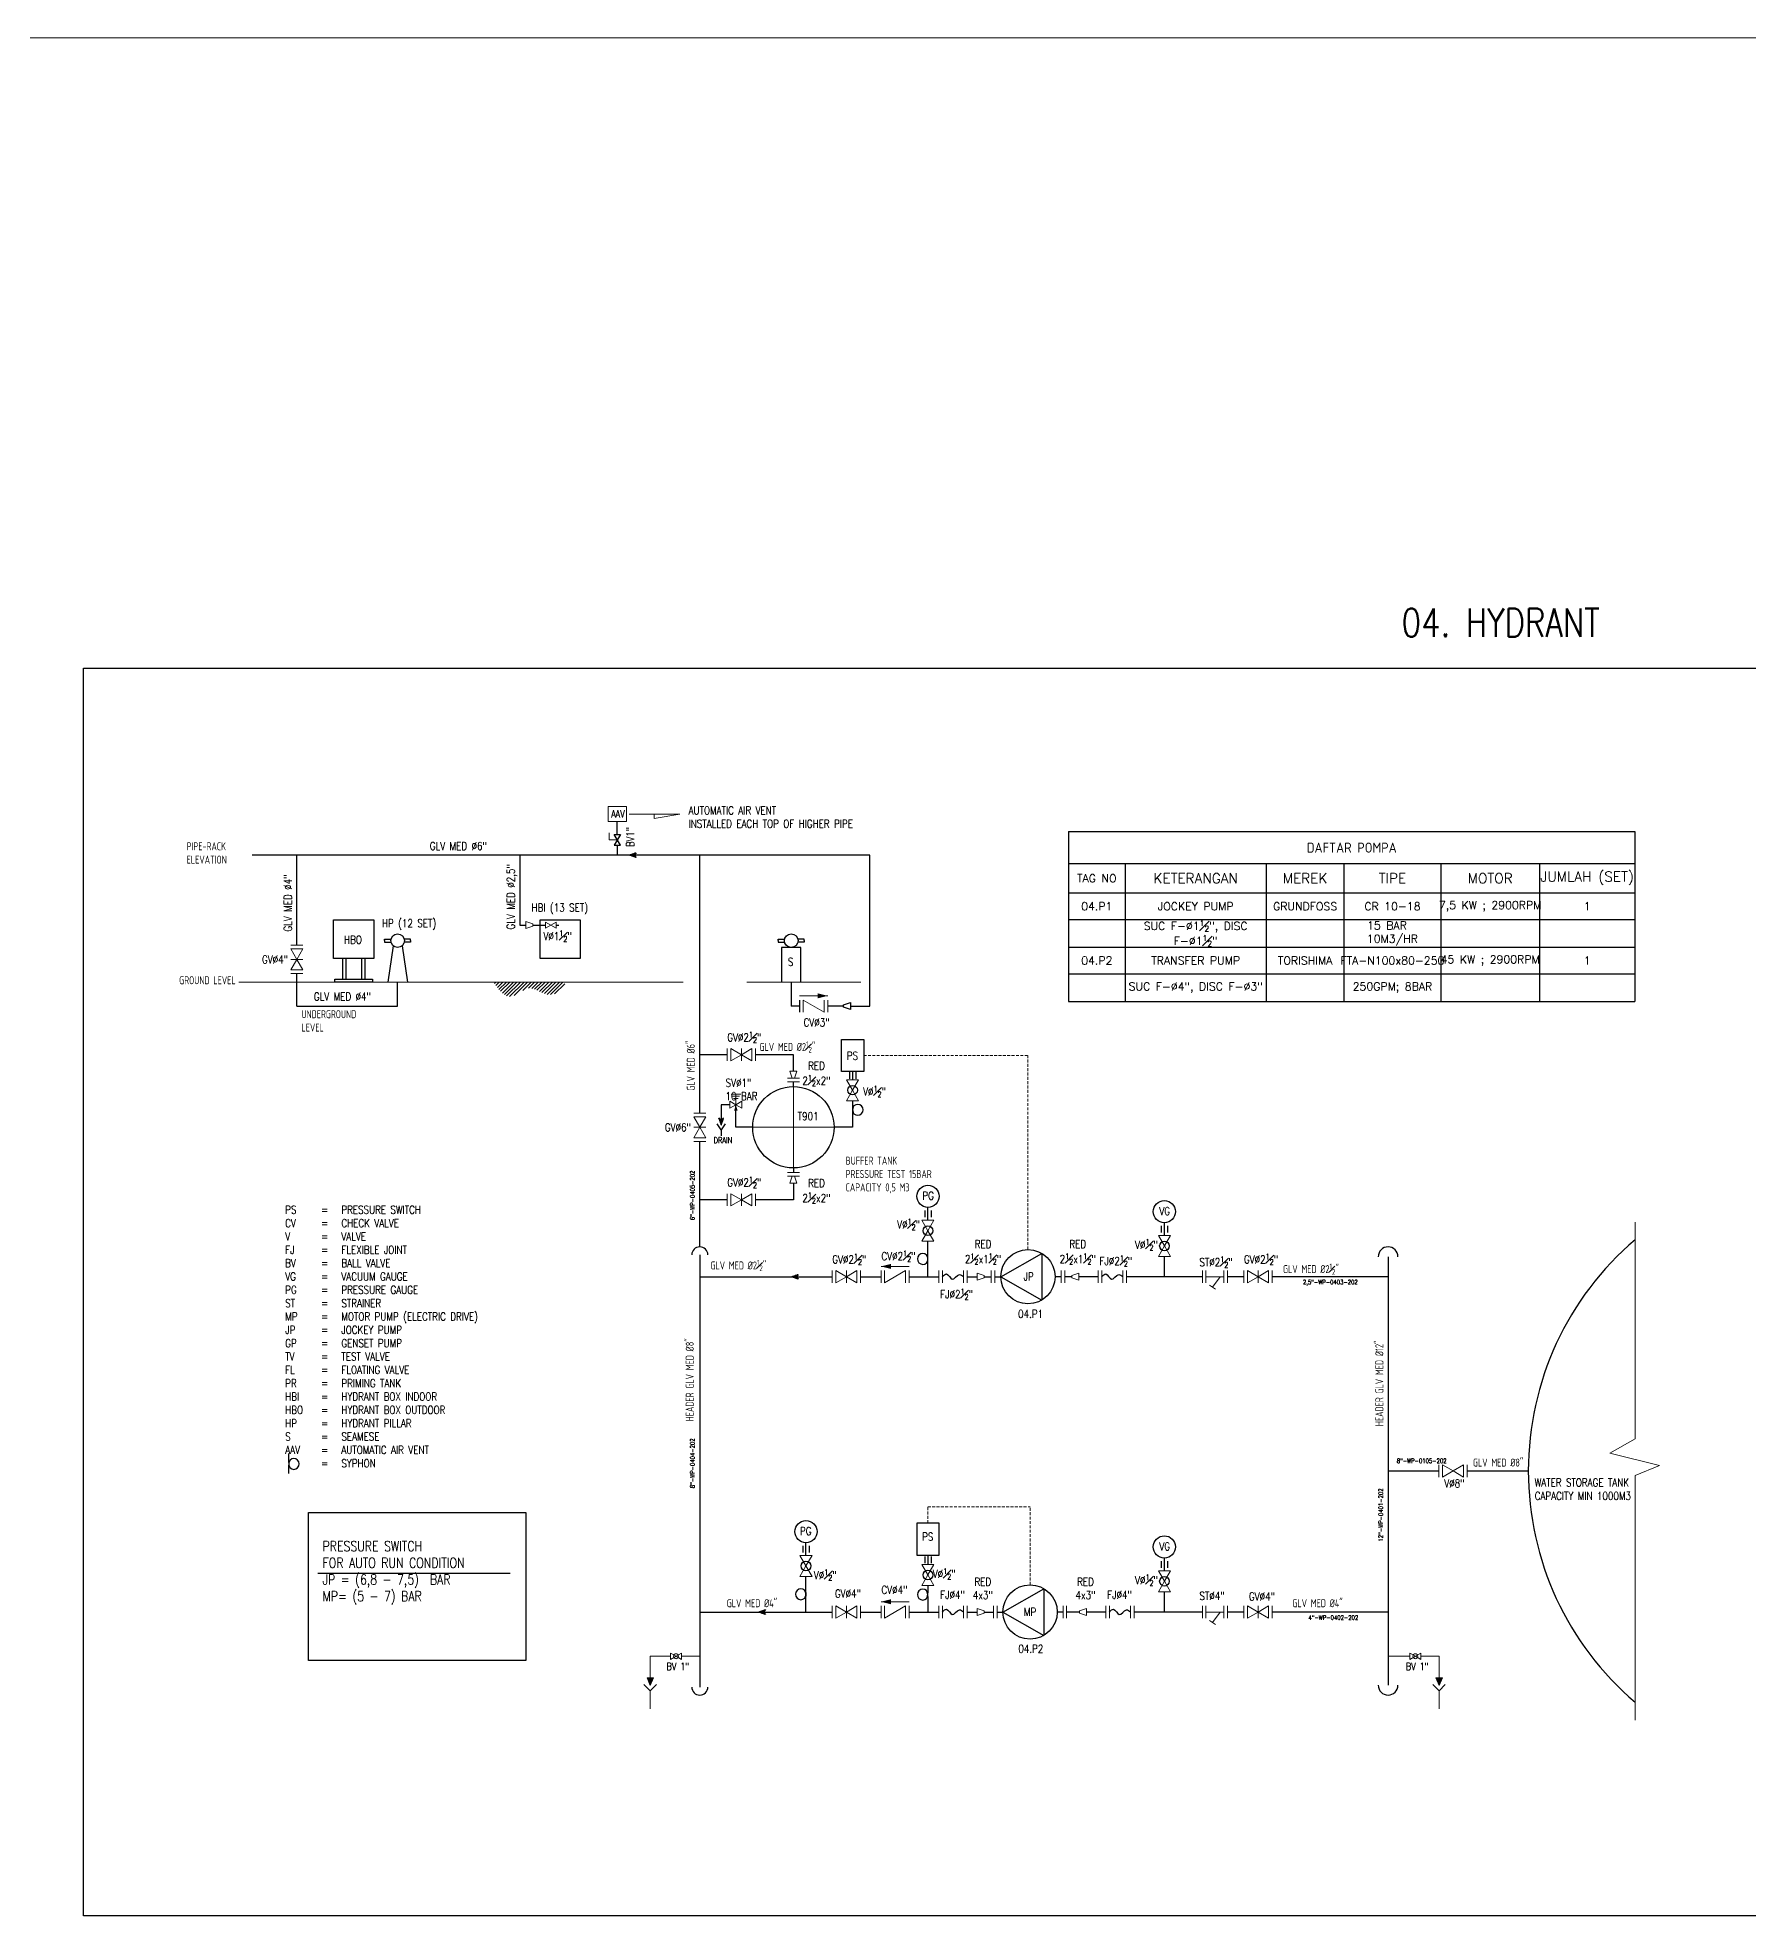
# Model space of a CAD drawing. Extents: x -29512 to 147477, y -5232 to 39709.
# Drawn here: x 139624.1 to 140066.3, y 10578.2 to 11065.4 of the extents above; entities that cross this region are included whole.
import ezdxf
from ezdxf.enums import TextEntityAlignment as Align

# ---------------------------------------------------------------- set-up
doc = ezdxf.new("R2010")
doc.units = 0
for name, pattern in [('CENTER', [2, 1.25, -0.25, 0.25, -0.25]), ('HIDDEN', [0.375, 0.25, -0.125]), ('PHANTOM', [2.5, 1.25, -0.25, 0.25, -0.25, 0.25, -0.25])]:
    doc.linetypes.add(name, pattern=pattern)
doc.layers.get('0').update_dxf_attribs({"linetype": 'CONTINUOUS'})
doc.layers.get('DEFPOINTS').update_dxf_attribs({"linetype": 'CONTINUOUS'})
for name, color, linetype, lineweight in [('DIMENSI', 20, 'CONTINUOUS', 9), ('FITTING', 7, 'CONTINUOUS', 13), ('SIGNAL', 4, 'HIDDEN', 13), ('TAG', 140, 'CONTINUOUS', 13)]:
    doc.layers.add(name, color=color, linetype=linetype, lineweight=lineweight)
for name, color, linetype in [('DIMENSION', 3, 'CONTINUOUS'), ('EQUIPMENT', 4, 'CONTINUOUS'), ('HATCH', 4, 'CONTINUOUS'), ('MESIN PRODUKSI', 6, 'CONTINUOUS'), ('PIPA', 6, 'CONTINUOUS'), ('S', 7, 'CONTINUOUS'), ('TEXT', 4, 'CONTINUOUS')]:
    doc.layers.add(name, color=color, linetype=linetype)
doc.styles.add('ISOCP', font='isocp.shx', dxfattribs={"width": 0.8, "height": 2})
doc.styles.add('ROMANS', font='romans')
doc.styles.add('Romans100', font='romans.shx', dxfattribs={"width": 0.8, "height": 200})
doc.styles.add('Romans75', font='romans.shx', dxfattribs={"width": 0.8, "height": 150})
doc.styles.add('S25', font='SIMPLEX', dxfattribs={"width": 0.8, "height": 0.25})

msp = doc.modelspace()

# ---------------------------------------------------------------- hatches: boundary and pattern name
h = msp.add_hatch()
h.set_pattern_fill('ANSI37', color=256, scale=0.413786, angle=270, style=0)
h.set_pattern_definition([(225, (140355.794124, 10972.07098), (-0.0365738488, 0.0365738488), []), (135, (140355.794124, 10972.07098), (0.0365738488, 0.0365738488), [])])
h.paths.add_polyline_path([(139777.0572, 10854.1176), (139778.7583, 10854.7246), (139778.2671, 10854.1176)])
h.paths.add_polyline_path([(139777.0572, 10854.1176), (139778.2671, 10854.1176), (139778.7583, 10853.5106)])
h = msp.add_hatch()
h.set_pattern_fill('ANSI37', color=256, scale=0.413786, angle=180, style=0)
h.set_pattern_definition([(225, (139918.747937, 11363.0931), (0.0365738488, -0.0365738488), []), (315, (139918.747937, 11363.0931), (0.0365738488, 0.0365738488), [])])
h.paths.add_polyline_path([(139800.7945, 10784.3562), (139801.4015, 10786.0573), (139800.7945, 10785.5661)])
h.paths.add_polyline_path([(139800.7945, 10784.3562), (139800.7945, 10785.5661), (139800.1875, 10786.0573)])
h = msp.add_hatch()
h.set_pattern_fill('ANSI37', color=256, scale=0.413786, angle=270, style=0)
h.set_pattern_definition([(225, (140397.725117, 10863.059224), (-0.0365738488, 0.0365738488), []), (135, (140397.725117, 10863.059224), (0.0365738488, 0.0365738488), [])])
h.paths.add_polyline_path([(139818.9882, 10745.1058), (139820.6893, 10745.7128), (139820.1981, 10745.1058)])
h.paths.add_polyline_path([(139818.9882, 10745.1058), (139820.1981, 10745.1058), (139820.6893, 10744.4988)])
h = msp.add_hatch()
h.set_pattern_fill('ANSI37', color=256, scale=0.413786, angle=270, style=0)
h.set_pattern_definition([(225, (140389.21654, 10776.37677), (-0.0365738488, 0.0365738488), []), (135, (140389.21654, 10776.37677), (0.0365738488, 0.0365738488), [])])
h.paths.add_polyline_path([(139810.4796, 10658.4234), (139812.1807, 10659.0304), (139811.6895, 10658.4234)])
h.paths.add_polyline_path([(139810.4796, 10658.4234), (139811.6895, 10658.4234), (139812.1807, 10657.8164)])
h = msp.add_hatch(color=30)
h.paths.add_polyline_path([(139782.4287, 10639.3968), (139783.2664, 10641.3776), (139782.4287, 10641.3776)])
h.paths.add_polyline_path([(139782.4287, 10641.3776), (139781.591, 10641.3776), (139782.4287, 10639.3968)])
h = msp.add_hatch(color=30)
h.paths.add_polyline_path([(139986.3769, 10639.3968), (139987.2146, 10641.3776), (139986.3769, 10641.3776)])
h.paths.add_polyline_path([(139986.3769, 10641.3776), (139985.5393, 10641.3776), (139986.3769, 10639.3968)])
at = {"layer": 'HATCH'}
h = msp.add_hatch(dxfattribs=at)
h.set_pattern_fill('ANSI31', color=256, scale=5.172323, style=0)
h.set_pattern_definition([(45, (137785.7551, 10432.65235), (-0.4571731, 0.4571731), [])])
edge = h.paths.add_edge_path()
edge.add_spline(control_points=[(139741.8544, 10821.2782), (139743.2954, 10819.2976), (139745.9493, 10815.6501), (139751.2304, 10821.519), (139755.8075, 10816.4783), (139760.4035, 10819.4027), (139760.3401, 10821.129), (139760.3346, 10821.2782)], knot_values=[0, 0, 0, 0, 5.89254044, 10.85234147, 16.76507563, 21.46788104, 21.91249808, 21.91249808, 21.91249808, 21.91249808], degree=3, periodic=0)
edge.add_line((139760.3346, 10821.2782), (139741.8544, 10821.2782))

# ---------------------------------------------------------------- linework, layer by layer
at = {"color": 7, "lineweight": 20}
for p in [(139771.8396, 10859.8756), (139771.8396, 10859.3617), (139773.9094, 10858.0308)]:
    msp.add_line(p, (139771.8396, 10858.0308), dxfattribs=at)
at = {"color": 0, "lineweight": -2}
for p, q in [((139890.5723, 10860.1659), (139890.5723, 10851.8902)), ((139890.5723, 10860.1659), (139905.1833, 10860.1659)), ((139905.1833, 10860.1659), (139941.6969, 10860.1659)), ((139941.6969, 10860.1659), (139961.7706, 10860.1659)), ((139961.7706, 10860.1659), (139986.841, 10860.1659)), ((139986.841, 10860.1659), (140012.3119, 10860.1659)), ((140012.3119, 10860.1659), (140036.9983, 10860.1659)), ((140036.9983, 10860.1659), (140036.9983, 10851.8902)), ((139890.5723, 10851.8902), (139890.5723, 10844.3041)), ((139890.5723, 10851.8902), (139905.1833, 10851.8902)), ((139905.1833, 10851.8902), (139905.1833, 10844.3041)), ((139905.1833, 10851.8902), (139941.6969, 10851.8902)), ((139941.6969, 10851.8902), (139941.6969, 10844.3041)), ((139941.6969, 10851.8902), (139961.7706, 10851.8902)), ((139961.7706, 10851.8902), (139961.7706, 10844.3041)), ((139961.7706, 10851.8902), (139986.841, 10851.8902)), ((139986.841, 10851.8902), (139986.841, 10844.3041)), ((139986.841, 10851.8902), (140012.3119, 10851.8902)), ((140012.3119, 10851.8902), (140012.3119, 10844.3041)), ((140012.3119, 10851.8902), (140036.9983, 10851.8902)), ((140036.9983, 10851.8902), (140036.9983, 10844.3041)), ((139890.5723, 10844.3041), (139890.5723, 10837.4077)), ((139890.5723, 10844.3041), (139905.1833, 10844.3041)), ((139905.1833, 10844.3041), (139905.1833, 10837.4077)), ((139905.1833, 10844.3041), (139941.6969, 10844.3041)), ((139941.6969, 10844.3041), (139941.6969, 10837.4077)), ((139941.6969, 10844.3041), (139961.7706, 10844.3041)), ((139961.7706, 10844.3041), (139961.7706, 10837.4077)), ((139961.7706, 10844.3041), (139986.841, 10844.3041)), ((139986.841, 10844.3041), (139986.841, 10837.4077)), ((139986.841, 10844.3041), (140012.3119, 10844.3041)), ((140012.3119, 10844.3041), (140012.3119, 10837.4077)), ((140012.3119, 10844.3041), (140036.9983, 10844.3041)), ((140036.9983, 10844.3041), (140036.9983, 10837.4077)), ((139890.5723, 10837.4077), (139890.5723, 10830.2799)), ((139890.5723, 10837.4077), (139905.1833, 10837.4077)), ((139905.1833, 10837.4077), (139905.1833, 10830.2799)), ((139905.1833, 10837.4077), (139941.6969, 10837.4077)), ((139941.6969, 10837.4077), (139941.6969, 10830.2799)), ((139941.6969, 10837.4077), (139961.7706, 10837.4077)), ((139961.7706, 10837.4077), (139961.7706, 10830.2799)), ((139961.7706, 10837.4077), (139986.841, 10837.4077)), ((139986.841, 10837.4077), (139986.841, 10830.2799)), ((139986.841, 10837.4077), (140012.3119, 10837.4077)), ((140012.3119, 10837.4077), (140012.3119, 10830.2799)), ((140012.3119, 10837.4077), (140036.9983, 10837.4077)), ((140036.9983, 10837.4077), (140036.9983, 10830.2799)), ((139890.5723, 10830.2799), (139890.5723, 10823.3835)), ((139890.5723, 10830.2799), (139905.1833, 10830.2799)), ((139905.1833, 10830.2799), (139905.1833, 10823.3835)), ((139905.1833, 10830.2799), (139941.6969, 10830.2799)), ((139941.6969, 10830.2799), (139941.6969, 10823.3835)), ((139941.6969, 10830.2799), (139961.7706, 10830.2799)), ((139961.7706, 10830.2799), (139961.7706, 10823.3835)), ((139961.7706, 10830.2799), (139986.841, 10830.2799)), ((139986.841, 10830.2799), (139986.841, 10823.3835)), ((139986.841, 10830.2799), (140012.3119, 10830.2799)), ((140012.3119, 10830.2799), (140012.3119, 10823.3835)), ((140012.3119, 10830.2799), (140036.9983, 10830.2799)), ((140036.9983, 10830.2799), (140036.9983, 10823.3835)), ((139890.5723, 10823.3835), (139890.5723, 10816.2558)), ((139890.5723, 10823.3835), (139905.1833, 10823.3835)), ((139905.1833, 10823.3835), (139905.1833, 10816.2558)), ((139905.1833, 10823.3835), (139941.6969, 10823.3835)), ((139941.6969, 10823.3835), (139941.6969, 10816.2558)), ((139941.6969, 10823.3835), (139961.7706, 10823.3835)), ((139961.7706, 10823.3835), (139961.7706, 10816.2558)), ((139961.7706, 10823.3835), (139986.841, 10823.3835)), ((139986.841, 10823.3835), (139986.841, 10816.2558)), ((139986.841, 10823.3835), (140012.3119, 10823.3835)), ((140012.3119, 10823.3835), (140012.3119, 10816.2558)), ((140012.3119, 10823.3835), (140036.9983, 10823.3835)), ((140036.9983, 10823.3835), (140036.9983, 10816.2558)), ((139890.5723, 10816.2558), (139905.1833, 10816.2558)), ((139905.1833, 10816.2558), (139941.6969, 10816.2558)), ((139941.6969, 10816.2558), (139961.7706, 10816.2558)), ((139961.7706, 10816.2558), (139986.841, 10816.2558)), ((139986.841, 10816.2558), (140012.3119, 10816.2558)), ((140012.3119, 10816.2558), (140036.9983, 10816.2558))]:
    msp.add_line(p, q, dxfattribs=at)
for p, q in [((139774.6963, 10859.4077), (139773.1226, 10856.6539)), ((139774.6963, 10856.6539), (139773.1226, 10859.4077)), ((139773.1226, 10859.4077), (139774.6963, 10859.4077)), ((139773.1226, 10856.6539), (139774.6963, 10856.6539)), ((139802.9821, 10789.5548), (139800.7945, 10789.5548)), ((139800.7945, 10789.5548), (139800.7945, 10785.5661))]:
    msp.add_line(p, q)
at = {"color": 7, "ltscale": 300}
for p, q in [((139833.9388, 10797.9472), (139833.9388, 10796.2473)), ((139835.5425, 10797.9472), (139835.5425, 10796.2473)), ((139853.4131, 10762.1986), (139853.4131, 10760.4987)), ((139855.0169, 10762.1986), (139855.0169, 10760.4987)), ((139914.5558, 10758.2475), (139914.5558, 10756.5477)), ((139916.1595, 10758.2475), (139916.1595, 10756.5477)), ((139821.8867, 10675.5161), (139821.8867, 10673.8162)), ((139823.4904, 10675.5161), (139823.4904, 10673.8162)), ((139853.4131, 10672.7509), (139853.4131, 10671.051)), ((139855.0169, 10672.7509), (139855.0169, 10671.051)), ((139914.5558, 10671.5651), (139914.5558, 10669.8652)), ((139916.1595, 10671.5651), (139916.1595, 10669.8652))]:
    msp.add_line(p, q, dxfattribs=at)
at = {"color": 30, "lineweight": 20}
for p, q in [((139782.4287, 10647.0012), (139787.6623, 10647.0012)), ((139782.4287, 10647.0012), (139782.4287, 10641.3776)), ((139790.5177, 10647.0012), (139795.2351, 10647.0012)), ((139973.1934, 10647.0012), (139978.8041, 10647.0012)), ((139981.6595, 10647.0012), (139986.3769, 10647.0012)), ((139986.3769, 10647.0012), (139986.3769, 10641.3776)), ((139782.405, 10638.0656), (139782.405, 10633.4225)), ((139986.3532, 10638.0656), (139986.3532, 10633.4225))]:
    msp.add_line(p, q, dxfattribs=at)
for points in [[(139778.7583, 10853.5106), (139777.0572, 10854.1176), (139778.7583, 10854.7246), (139778.2671, 10854.1176), (139778.7583, 10853.5106)], [(139800.1875, 10786.0573), (139800.7945, 10784.3562), (139801.4015, 10786.0573), (139800.7945, 10785.5661), (139800.1875, 10786.0573)], [(139820.6893, 10744.4988), (139818.9882, 10745.1058), (139820.6893, 10745.7128), (139820.1981, 10745.1058), (139820.6893, 10744.4988)], [(139812.1807, 10657.8164), (139810.4796, 10658.4234), (139812.1807, 10659.0304), (139811.6895, 10658.4234), (139812.1807, 10657.8164)]]:
    msp.add_lwpolyline(points)
for points in [[(139781.591, 10641.3776), (139782.4287, 10639.3968), (139783.2664, 10641.3776), (139782.4287, 10641.3776)], [(139985.5393, 10641.3776), (139986.3769, 10639.3968), (139987.2146, 10641.3776), (139986.3769, 10641.3776)]]:
    msp.add_lwpolyline(points, close=True, dxfattribs=at)
for points in [[(139780.7965, 10639.6741), (139782.405, 10638.0656), (139784.0135, 10639.6741)], [(139984.7447, 10639.6741), (139986.3532, 10638.0656), (139987.9617, 10639.6741)]]:
    msp.add_lwpolyline(points, dxfattribs=at)
for centre in [(139834.7407, 10793.324), (139854.215, 10757.0013), (139915.3576, 10753.0503), (139822.6885, 10670.3189), (139854.215, 10668.0003), (139915.3576, 10666.3679)]:
    msp.add_circle(centre, 1.2388)
for points in [[(139858.0118, 10745.1058), (139859.0187, 10745.8268), (139860.4914, 10744.4359), (139862.3529, 10745.6532), (139863.4361, 10745.1058)], [(139899.1883, 10745.1058), (139900.1952, 10745.8268), (139901.6679, 10744.4359), (139903.5294, 10745.6532), (139904.6126, 10745.1058)], [(139858.0118, 10658.4234), (139859.0187, 10659.1444), (139860.4914, 10657.7534), (139862.3529, 10658.9708), (139863.4361, 10658.4234)], [(139901.1881, 10658.4234), (139902.195, 10659.1444), (139903.6677, 10657.7534), (139905.5293, 10658.9708), (139906.6125, 10658.4234)]]:
    msp.add_spline(points, degree=3)
msp.add_solid([(139804.0936, 10788.0031), (139804.5591, 10789.5548), (139805.0247, 10788.0031)])
at = {"layer": 'DEFPOINTS'}
msp.add_lwpolyline([(139694.0989, 10684.1641), (139750.3022, 10684.1641), (139750.3022, 10645.8732), (139694.0989, 10645.8732)], close=True, dxfattribs=at)
at = {"layer": 'DIMENSION', "color": 3, "linetype": 'Continuous', "ltscale": 0.5}
for p, q in [((139773.9094, 10859.4077), (139773.9094, 10862.7634)), ((139773.9094, 10856.6539), (139773.9094, 10854.1176))]:
    msp.add_line(p, q, dxfattribs=at)
at = {"layer": 'DIMENSION', "color": 1}
for p, q in [((139839.1641, 10854.1176), (139679.5454, 10854.1176)), ((139691.0767, 10830.7939), (139691.0767, 10854.1176)), ((139748.6983, 10854.1176), (139748.6983, 10836.0093)), ((139795.2351, 10787.3988), (139795.2351, 10854.1176)), ((139839.1641, 10815.0539), (139839.1641, 10854.1176)), ((139748.6983, 10836.0093), (139750.2501, 10836.0093)), ((139752.0711, 10836.0093), (139755.3694, 10836.0093)), ((139758.0816, 10836.0093), (139758.7605, 10836.0093)), ((139713.7646, 10831.9794), (139713.7646, 10832.3699)), ((139713.7646, 10832.3699), (139715.3967, 10832.3699)), ((139713.7646, 10831.9794), (139713.7646, 10831.5888)), ((139713.7646, 10831.5888), (139715.3967, 10831.5888)), ((139715.9284, 10830.6776), (139714.5986, 10821.2782)), ((139718.297, 10830.6776), (139719.6268, 10821.2782)), ((139720.4608, 10832.3699), (139718.8287, 10832.3699)), ((139720.4608, 10831.5888), (139718.8287, 10831.5888)), ((139720.4608, 10831.9794), (139720.4608, 10832.3699)), ((139720.4608, 10831.9794), (139720.4608, 10831.5888)), ((139815.5312, 10831.9794), (139815.5312, 10832.3699)), ((139815.5312, 10832.3699), (139817.1632, 10832.3699)), ((139815.5312, 10831.9794), (139815.5312, 10831.5888)), ((139815.5312, 10831.5888), (139817.1632, 10831.5888)), ((139822.2273, 10832.3699), (139820.5953, 10832.3699)), ((139822.2273, 10831.5888), (139820.5953, 10831.5888)), ((139822.2273, 10831.9794), (139822.2273, 10832.3699)), ((139822.2273, 10831.9794), (139822.2273, 10831.5888)), ((139702.8467, 10827.3554), (139702.8467, 10822.0037)), ((139703.7162, 10827.3554), (139703.7162, 10822.0037)), ((139707.777, 10827.3554), (139707.777, 10822.0037)), ((139708.6464, 10827.3554), (139708.6464, 10822.0037)), ((139691.0767, 10815.0539), (139691.0767, 10823.4902)), ((139717.1127, 10815.0539), (139717.1127, 10821.2782)), ((139818.8792, 10821.2782), (139818.8792, 10815.0539)), ((139820.9999, 10816.6198), (139820.9999, 10813.488)), ((139691.0767, 10815.0539), (139717.1127, 10815.0539)), ((139820.9999, 10815.0539), (139818.8792, 10815.0539)), ((139832.4136, 10815.0539), (139828.3035, 10815.0539)), ((139834.2346, 10815.0539), (139839.1641, 10815.0539)), ((139802.3363, 10802.5004), (139795.2351, 10802.5004)), ((139819.4419, 10802.5004), (139809.64, 10802.5004)), ((139819.4419, 10798.2459), (139819.4419, 10802.5004)), ((139834.7407, 10798.1873), (139834.7407, 10796.0362)), ((139819.4419, 10794.274), (139819.4419, 10795.4852)), ((139804.5591, 10783.747), (139804.5591, 10789.5548)), ((139834.7407, 10790.6118), (139834.7407, 10788.7149)), ((139834.7407, 10787.795), (139834.7407, 10783.747)), ((139808.9149, 10783.747), (139804.5591, 10783.747)), ((139834.7407, 10783.747), (139829.9688, 10783.747)), ((139795.2351, 10752.8187), (139795.2351, 10780.0952)), ((139819.4419, 10773.2201), (139819.4419, 10772.0088)), ((139819.4419, 10769.2482), (139819.4419, 10764.9937)), ((139802.3363, 10764.9937), (139795.2351, 10764.9937)), ((139819.4419, 10764.9937), (139809.64, 10764.9937)), ((139854.215, 10759.7135), (139854.215, 10763.0127)), ((139915.3576, 10755.7625), (139915.3576, 10759.0617)), ((139854.215, 10745.1058), (139854.215, 10754.2891)), ((139795.2351, 10750.7335), (139795.2351, 10639.034)), ((139873.0549, 10745.1058), (139883.6617, 10751.1367)), ((139883.6617, 10751.1367), (139883.6617, 10739.0749)), ((139915.3576, 10745.1058), (139915.3576, 10750.3381)), ((139973.1934, 10750.2781), (139973.1934, 10639.4893)), ((139795.2351, 10745.1058), (139829.4834, 10745.1058)), ((139836.787, 10745.1058), (139842.0916, 10745.1058)), ((139849.3952, 10745.1058), (139857.0721, 10745.1058)), ((139864.3758, 10745.1058), (139866.9132, 10745.1058)), ((139868.7342, 10745.1058), (139870.5502, 10745.1058)), ((139871.4898, 10745.1058), (139873.0549, 10745.1058)), ((139873.0549, 10745.1058), (139883.6617, 10739.0749)), ((139888.6559, 10745.1058), (139887.0908, 10745.1058)), ((139891.3959, 10745.1058), (139889.5955, 10745.1058)), ((139898.2486, 10745.1058), (139893.2169, 10745.1058)), ((139925.163, 10745.1058), (139905.5523, 10745.1058)), ((139935.9156, 10745.1058), (139931.6452, 10745.1058)), ((139973.1934, 10745.1058), (139943.2192, 10745.1058)), ((139973.1934, 10694.8837), (139986.3135, 10694.8837)), ((139993.6171, 10694.8837), (140009.438, 10694.8837)), ((139822.6885, 10673.0311), (139822.6885, 10676.3302)), ((139854.215, 10673.1183), (139854.215, 10670.7125)), ((139915.3576, 10669.0801), (139915.3576, 10672.3792)), ((139822.6885, 10658.4234), (139822.6885, 10667.6067)), ((139854.215, 10665.2881), (139854.215, 10663.3913)), ((139854.215, 10662.4714), (139854.215, 10658.4234)), ((139873.609, 10658.4234), (139884.2159, 10664.4543)), ((139884.2159, 10664.4543), (139884.2159, 10652.3924)), ((139915.3576, 10658.4234), (139915.3576, 10663.6557)), ((139795.2351, 10658.4234), (139829.4834, 10658.4234)), ((139836.787, 10658.4234), (139842.0916, 10658.4234)), ((139849.3952, 10658.4234), (139857.0721, 10658.4234)), ((139864.3758, 10658.4234), (139866.9338, 10658.4234)), ((139868.7548, 10658.4234), (139871.1776, 10658.4234)), ((139872.1172, 10658.4234), (139873.609, 10658.4234)), ((139873.609, 10658.4234), (139884.2159, 10652.3924)), ((139889.1368, 10658.4234), (139887.645, 10658.4234)), ((139893.3956, 10658.4234), (139890.0764, 10658.4234)), ((139900.2485, 10658.4234), (139895.2166, 10658.4234)), ((139925.163, 10658.4234), (139907.5521, 10658.4234)), ((139935.9156, 10658.4234), (139931.6452, 10658.4234)), ((139973.1934, 10658.4234), (139943.2192, 10658.4234))]:
    msp.add_line(p, q, dxfattribs=at)
at = {"layer": 'DIMENSION', "color": 8, "lineweight": 13}
for p, q in [((139790.9447, 10821.2782), (139676.0362, 10821.2782)), ((139807.4319, 10821.2782), (139836.8942, 10821.2782))]:
    msp.add_line(p, q, dxfattribs=at)
at = {"layer": 'DIMENSION', "color": 6, "linetype": 'ByBlock', "ltscale": 0.5}
msp.add_lwpolyline([(140077.6337, 10579.8788), (139635.9452, 10579.8788), (139635.9452, 10902.4098), (140077.6337, 10902.4098)], close=True, dxfattribs=at)
at = {"layer": 'DIMENSION', "color": 1}
for points in [[(139700.542, 10837.3813), (139710.9512, 10837.3813), (139710.9512, 10827.3554), (139700.542, 10827.3554)], [(139753.9422, 10837.3813), (139764.3514, 10837.3813), (139764.3514, 10827.3554), (139753.9422, 10827.3554)], [(139700.8849, 10822.0037), (139710.6083, 10822.0037), (139710.6083, 10821.2782), (139700.8849, 10821.2782)], [(139834.2346, 10814.1434), (139832.4136, 10814.7504), (139832.4136, 10815.3574), (139834.2346, 10815.9644)], [(139831.8709, 10806.4668), (139837.6105, 10806.4668), (139837.6105, 10798.1873), (139831.8709, 10798.1873)], [(139857.0848, 10681.3978), (139851.3452, 10681.3978), (139851.3452, 10673.1183), (139857.0848, 10673.1183)]]:
    msp.add_lwpolyline(points, close=True, dxfattribs=at)
msp.add_lwpolyline([(139821.3934, 10821.2782), (139821.3934, 10830.2195), (139816.3651, 10830.2195), (139816.3651, 10821.2782)], dxfattribs=at)
at = {"layer": 'DIMENSION', "color": 5, "linetype": 'PHANTOM', "lineweight": 13, "ltscale": 500}
msp.add_lwpolyline([(140037.0473, 10759.2299), (140037.0473, 10703.2009), (140030.5121, 10699.4712), (140043.3204, 10696.328), (140037.0473, 10693.6794), (140037.0473, 10630.4784)], dxfattribs=at)
at = {"layer": 'DIMENSION', "color": 1}
for centre, radius in [((139717.1127, 10831.9794), 1.7599), ((139818.8792, 10831.9794), 1.7599), ((139854.215, 10765.8866), 2.8739), ((139915.3576, 10761.9356), 2.8739), ((139880.0728, 10745.1058), 7.018), ((139822.6885, 10679.2042), 2.8739), ((139915.3576, 10675.2532), 2.8739), ((139880.627, 10658.4234), 7.018)]:
    msp.add_circle(centre, radius, dxfattribs=at)
at = {"layer": 'DIMENSION', "color": 6}
msp.add_circle((139819.4419, 10783.747), 10.527, dxfattribs=at)
at = {"layer": 'DIMENSION', "color": 1}
for centre, radius, start, end in [((139837.4629, 10787.9222), 2.7252, 150.49741, 182.673401), ((139837.4629, 10788.5878), 2.7252, 177.326599, 209.50259), ((139836.0674, 10788.255), 1.4042, 225.949534, 134.050466), ((139795.2351, 10750.7335), 2.0852, 0, 180), ((139973.1934, 10750.2781), 2.5405, 0, 180), ((139852.9057, 10749.6975), 1.4042, 45.949534, 314.050466), ((139851.5102, 10749.3646), 2.7252, 357.326599, 29.50259), ((139851.5102, 10750.0303), 2.7252, 330.49741, 2.673401), ((139821.3793, 10663.015), 1.4042, 45.949534, 314.050466), ((139819.9838, 10662.6822), 2.7252, 357.326599, 29.50259), ((139819.9838, 10663.3479), 2.7252, 330.49741, 2.673401), ((139852.8883, 10662.9313), 1.4042, 45.949534, 314.050466), ((139851.4928, 10662.5985), 2.7252, 357.326599, 29.50259), ((139851.4928, 10663.2641), 2.7252, 330.49741, 2.673401), ((139795.2351, 10639.034), 2.0852, 180, 0), ((139973.1934, 10639.4893), 2.5405, 180, 0)]:
    msp.add_arc(centre, radius, start, end, dxfattribs=at)
at = {"layer": 'EQUIPMENT'}
msp.add_arc((140087.9675, 10694.8837), 78.5295, 130.422675, 229.577325, dxfattribs=at)
at = {"layer": 'FITTING', "linetype": 'ByBlock', "ltscale": 0.5}
for p, q in [((139776.9985, 10864.7178), (139790.0603, 10864.7178)), ((139790.0603, 10864.7178), (139783.4789, 10863.5639)), ((139783.4789, 10863.5639), (139783.4789, 10864.7178))]:
    msp.add_line(p, q, dxfattribs=at)
at = {"layer": 'FITTING'}
for p, q in [((139689.5108, 10830.7939), (139692.6426, 10830.7939)), ((139689.5108, 10827.1421), (139692.6426, 10827.1421)), ((139689.5108, 10823.4902), (139692.6426, 10823.4902)), ((139828.3028, 10817.7125), (139820.9999, 10817.7125)), ((139820.9999, 10816.6198), (139820.9999, 10813.488)), ((139828.3035, 10816.6198), (139828.3035, 10813.488)), ((139802.3363, 10804.0662), (139802.3363, 10800.9345)), ((139805.9882, 10804.0662), (139805.9882, 10800.9345)), ((139809.64, 10804.0662), (139809.64, 10800.9345)), ((139803.3047, 10792.2861), (139805.8136, 10792.2861)), ((139803.6183, 10791.7779), (139805.5, 10791.7779)), ((139804.5591, 10789.5548), (139804.5591, 10792.2861)), ((139817.876, 10796.4249), (139821.0077, 10796.4249)), ((139817.876, 10795.4852), (139821.0077, 10795.4852)), ((139793.6692, 10787.3988), (139796.801, 10787.3988)), ((139803.9319, 10791.18), (139805.1864, 10791.18)), ((139793.6692, 10783.747), (139796.801, 10783.747)), ((139793.6692, 10780.0952), (139796.801, 10780.0952)), ((139817.876, 10772.0088), (139821.0077, 10772.0088)), ((139817.876, 10771.0692), (139821.0077, 10771.0692)), ((139802.3363, 10766.5596), (139802.3363, 10763.4278)), ((139805.9882, 10766.5596), (139805.9882, 10763.4278)), ((139809.64, 10766.5596), (139809.64, 10763.4278)), ((139829.4834, 10746.6717), (139829.4834, 10743.5399)), ((139833.1352, 10746.6717), (139833.1352, 10743.5399)), ((139836.787, 10746.6717), (139836.787, 10743.5399)), ((139842.0916, 10746.6717), (139842.0916, 10743.5399)), ((139842.0922, 10747.7644), (139849.3952, 10747.7644)), ((139849.3952, 10746.6717), (139849.3952, 10743.5399)), ((139849.3952, 10746.6717), (139849.3952, 10743.5399)), ((139857.0721, 10746.6717), (139857.0721, 10743.5399)), ((139858.0118, 10746.6717), (139858.0118, 10743.5399)), ((139863.4361, 10746.6717), (139863.4361, 10743.5399)), ((139864.3758, 10746.6717), (139864.3758, 10743.5399)), ((139870.5502, 10746.6717), (139870.5502, 10743.5399)), ((139871.4898, 10746.6717), (139871.4898, 10743.5399)), ((139888.6559, 10746.6717), (139888.6559, 10743.5399)), ((139889.5955, 10746.6717), (139889.5955, 10743.5399)), ((139898.2486, 10746.6717), (139898.2486, 10743.5399)), ((139899.1883, 10746.6717), (139899.1883, 10743.5399)), ((139904.6126, 10746.6717), (139904.6126, 10743.5399)), ((139905.5523, 10746.6717), (139905.5523, 10743.5399)), ((139925.163, 10746.6717), (139925.163, 10743.5399)), ((139926.1026, 10746.6717), (139926.1026, 10743.5399)), ((139930.7056, 10745.1058), (139926.1026, 10745.1058)), ((139927.0488, 10742.9061), (139927.7849, 10742.376)), ((139929.7509, 10745.1058), (139927.7849, 10742.376)), ((139930.7056, 10745.1058), (139930.7056, 10746.6717)), ((139930.7056, 10745.1058), (139930.7056, 10743.5399)), ((139931.6452, 10746.6717), (139931.6452, 10743.5399)), ((139935.9156, 10746.6717), (139935.9156, 10743.5399)), ((139939.5674, 10746.6717), (139939.5674, 10743.5399)), ((139943.2192, 10746.6717), (139943.2192, 10743.5399)), ((139928.521, 10741.8459), (139927.7849, 10742.376)), ((139986.3135, 10696.4496), (139986.3135, 10693.3179)), ((139993.6171, 10696.4496), (139993.6171, 10693.3179)), ((139842.0922, 10661.082), (139849.3952, 10661.082)), ((139829.4834, 10659.9892), (139829.4834, 10656.8575)), ((139833.1352, 10659.9892), (139833.1352, 10656.8575)), ((139836.787, 10659.9892), (139836.787, 10656.8575)), ((139842.0916, 10659.9892), (139842.0916, 10656.8575)), ((139849.3952, 10659.9892), (139849.3952, 10656.8575)), ((139849.3952, 10659.9892), (139849.3952, 10656.8575)), ((139857.0721, 10659.9892), (139857.0721, 10656.8575)), ((139858.0118, 10659.9892), (139858.0118, 10656.8575)), ((139863.4361, 10659.9892), (139863.4361, 10656.8575)), ((139864.3758, 10659.9892), (139864.3758, 10656.8575)), ((139871.1776, 10659.9892), (139871.1776, 10656.8575)), ((139872.1172, 10659.9892), (139872.1172, 10656.8575)), ((139889.1368, 10659.9892), (139889.1368, 10656.8575)), ((139890.0764, 10659.9892), (139890.0764, 10656.8575)), ((139900.2485, 10659.9892), (139900.2485, 10656.8575)), ((139901.1881, 10659.9892), (139901.1881, 10656.8575)), ((139906.6125, 10659.9892), (139906.6125, 10656.8575)), ((139907.5521, 10659.9892), (139907.5521, 10656.8575)), ((139925.163, 10659.9892), (139925.163, 10656.8575)), ((139926.1026, 10659.9892), (139926.1026, 10656.8575)), ((139930.7056, 10658.4234), (139926.1026, 10658.4234)), ((139927.0488, 10656.2237), (139927.7849, 10655.6936)), ((139929.7509, 10658.4234), (139927.7849, 10655.6936)), ((139928.521, 10655.1634), (139927.7849, 10655.6936)), ((139930.7056, 10658.4234), (139930.7056, 10659.9892)), ((139930.7056, 10658.4234), (139930.7056, 10656.8575)), ((139931.6452, 10659.9892), (139931.6452, 10656.8575)), ((139935.9156, 10659.9892), (139935.9156, 10656.8575)), ((139939.5674, 10659.9892), (139939.5674, 10656.8575)), ((139943.2192, 10659.9892), (139943.2192, 10656.8575))]:
    msp.add_line(p, q, dxfattribs=at)
at = {"layer": 'FITTING', "linetype": 'ByBlock', "ltscale": 0.5}
for points in [[(138197.527, 11065.4116), (142765.3225, 11065.4116), (142765.3225, 9833.6398), (138197.527, 9833.6398)], [(139771.5566, 10866.6995), (139771.5566, 10862.7634), (139776.2623, 10862.7634), (139776.2623, 10866.6995)]]:
    msp.add_lwpolyline(points, close=True, dxfattribs=at)
at = {"layer": 'FITTING'}
for points in [[(139750.2501, 10835.0988), (139752.0711, 10835.7058), (139752.0711, 10836.3128), (139750.2501, 10836.9198)], [(139756.7255, 10836.0093), (139755.3694, 10836.7922), (139755.3694, 10835.2263)], [(139756.7255, 10836.0093), (139758.0816, 10836.7922), (139758.0816, 10835.2263)], [(139691.0767, 10827.1421), (139689.5108, 10829.8542), (139692.6426, 10829.8542)], [(139691.0767, 10827.1421), (139689.5108, 10824.4299), (139692.6426, 10824.4299)], [(139805.9882, 10802.5004), (139803.276, 10804.0662), (139803.276, 10800.9345)], [(139805.9882, 10802.5004), (139808.7003, 10804.0662), (139808.7003, 10800.9345)], [(139820.3524, 10798.2459), (139819.7454, 10796.4249), (139819.1384, 10796.4249), (139818.5314, 10798.2459)], [(139834.7407, 10793.324), (139836.3066, 10796.0362), (139833.1748, 10796.0362)], [(139834.7407, 10793.324), (139836.3066, 10790.6118), (139833.1748, 10790.6118)], [(139804.5591, 10789.5548), (139802.9821, 10788.6443), (139802.9821, 10790.4653)], [(139804.5591, 10789.5548), (139806.1362, 10788.6443), (139806.1362, 10790.4653)], [(139795.2351, 10783.747), (139793.6692, 10786.4592), (139796.801, 10786.4592)], [(139795.2351, 10783.747), (139793.6692, 10781.0348), (139796.801, 10781.0348)], [(139820.3524, 10769.2482), (139819.7454, 10771.0692), (139819.1384, 10771.0692), (139818.5314, 10769.2482)], [(139805.9882, 10764.9937), (139803.276, 10766.5596), (139803.276, 10763.4278)], [(139805.9882, 10764.9937), (139808.7003, 10766.5596), (139808.7003, 10763.4278)], [(139854.215, 10757.0013), (139855.7809, 10759.7135), (139852.6491, 10759.7135)], [(139854.215, 10757.0013), (139855.7809, 10754.2891), (139852.6491, 10754.2891)], [(139915.3576, 10753.0503), (139916.9235, 10755.7625), (139913.7918, 10755.7625)], [(139915.3576, 10753.0503), (139916.9235, 10750.3381), (139913.7918, 10750.3381)], [(139833.1352, 10745.1058), (139830.4231, 10746.6717), (139830.4231, 10743.5399)], [(139833.1352, 10745.1058), (139835.8474, 10746.6717), (139835.8474, 10743.5399)], [(139866.9132, 10744.1953), (139868.7342, 10744.8023), (139868.7342, 10745.4093), (139866.9132, 10746.0163)], [(139893.2169, 10744.1953), (139891.3959, 10744.8023), (139891.3959, 10745.4093), (139893.2169, 10746.0163)], [(139939.5674, 10745.1058), (139936.8552, 10746.6717), (139936.8552, 10743.5399)], [(139939.5674, 10745.1058), (139942.2796, 10746.6717), (139942.2796, 10743.5399)], [(139989.9653, 10694.8837), (139987.2532, 10696.4496), (139987.2532, 10693.3179)], [(139989.9653, 10694.8837), (139992.6775, 10696.4496), (139992.6775, 10693.3179)], [(139822.6885, 10670.3189), (139821.1227, 10673.0311), (139824.2544, 10673.0311)], [(139822.6885, 10670.3189), (139821.1227, 10667.6067), (139824.2544, 10667.6067)], [(139854.215, 10668.0003), (139852.6491, 10670.7125), (139855.7809, 10670.7125)], [(139854.215, 10668.0003), (139852.6491, 10665.2881), (139855.7809, 10665.2881)], [(139915.3576, 10666.3679), (139916.9235, 10669.0801), (139913.7918, 10669.0801)], [(139915.3576, 10666.3679), (139916.9235, 10663.6557), (139913.7918, 10663.6557)], [(139833.1352, 10658.4234), (139830.4231, 10659.9892), (139830.4231, 10656.8575)], [(139833.1352, 10658.4234), (139835.8474, 10659.9892), (139835.8474, 10656.8575)], [(139866.9338, 10657.5129), (139868.7548, 10658.1199), (139868.7548, 10658.7269), (139866.9338, 10659.3339)], [(139895.2166, 10657.5129), (139893.3956, 10658.1199), (139893.3956, 10658.7269), (139895.2166, 10659.3339)], [(139939.5674, 10658.4234), (139936.8552, 10659.9892), (139936.8552, 10656.8575)], [(139939.5674, 10658.4234), (139942.2796, 10659.9892), (139942.2796, 10656.8575)]]:
    msp.add_lwpolyline(points, close=True, dxfattribs=at)
for points in [[(139827.3639, 10813.488), (139827.3639, 10816.6198), (139827.3639, 10813.488), (139821.9395, 10816.6198), (139821.9395, 10813.488)], [(139843.0312, 10743.5399), (139843.0312, 10746.6717), (139843.0312, 10743.5399), (139848.4556, 10746.6717), (139848.4556, 10743.5399)], [(139843.0312, 10656.8575), (139843.0312, 10659.9892), (139843.0312, 10656.8575), (139848.4556, 10659.9892), (139848.4556, 10656.8575)]]:
    msp.add_lwpolyline(points, dxfattribs=at)
at = {"layer": 'FITTING', "lineweight": 20}
for points in [[(139789.09, 10647.0012), (139787.6623, 10647.8255), (139787.6623, 10646.1769)], [(139789.09, 10647.0012), (139790.5177, 10647.8255), (139790.5177, 10646.1769)], [(139980.2318, 10647.0012), (139978.8041, 10647.8255), (139978.8041, 10646.1769)], [(139980.2318, 10647.0012), (139981.6595, 10647.8255), (139981.6595, 10646.1769)]]:
    msp.add_lwpolyline(points, close=True, dxfattribs=at)
at = {"layer": 'FITTING'}
for centre in [(139789.09, 10647.0012), (139980.2318, 10647.0012)]:
    msp.add_circle(centre, 0.6427, dxfattribs=at)
for points in [[(139825.7457, 10817.0719), (139828.3028, 10817.7125), (139825.7454, 10818.3513)], [(139844.6493, 10747.1238), (139842.0922, 10747.7644), (139844.6497, 10748.4032)], [(139844.6493, 10660.4413), (139842.0922, 10661.082), (139844.6497, 10661.7207)]]:
    msp.add_solid(points, dxfattribs=at)
at = {"layer": 'MESIN PRODUKSI', "color": 8, "linetype": 'CENTER', "lineweight": 9, "ltscale": 200}
for p, q in [((139819.4419, 10795.4852), (139819.4419, 10772.0088)), ((139807.041, 10783.747), (139831.8427, 10783.747))]:
    msp.add_line(p, q, dxfattribs=at)
at = {"layer": 'PIPA'}
msp.add_line((139800.7945, 10783.0886), (139800.7945, 10781.537), dxfattribs=at)
msp.add_lwpolyline([(139801.8341, 10784.6135), (139800.7945, 10783.0886), (139799.7549, 10784.6135)], dxfattribs=at)
at = {"layer": 'SIGNAL', "ltscale": 3}
for p, q in [((139837.6105, 10802.327), (139880.0728, 10802.327)), ((139880.0728, 10752.1238), (139880.0728, 10802.327)), ((139854.215, 10685.6335), (139880.627, 10685.6335)), ((139854.215, 10681.3978), (139854.215, 10685.6335)), ((139880.627, 10665.4413), (139880.627, 10685.6335))]:
    msp.add_line(p, q, dxfattribs=at)
at = {"layer": 'TEXT'}
for p, q in [((139688.9458, 10699.3969), (139688.9458, 10697.1701)), ((139688.9458, 10696.2502), (139688.9458, 10694.218)), ((139696.4913, 10668.4861), (139746.2426, 10668.4861))]:
    msp.add_line(p, q, dxfattribs=at)
for centre, radius, start, end in [((139691.6681, 10696.3773), 2.7252, 150.49741, 182.673401), ((139691.6681, 10697.043), 2.7252, 177.326599, 209.50259), ((139690.2726, 10696.7101), 1.4042, 225.949534, 134.050466)]:
    msp.add_arc(centre, radius, start, end, dxfattribs=at)

# ---------------------------------------------------------------- texts
at = {"color": 0, "attachment_point": 5, "style": 'ROMANS'}
for s, insert, char_height, width in [('{\\Fisocp|c0;DAFTAR POMPA}', (139963.7853, 10856.0281), 2.586162, 146.424803), ('JUMLAH (SET)', (140024.6551, 10848.0972), 2.586162, 24.685191), ('TAG NO', (139897.8778, 10848.0972), 2.06893, 14.60979), ('KETERANGAN', (139923.4401, 10848.0972), 2.58616, 36.51238), ('MEREK', (139951.7338, 10848.0972), 2.58616, 20.072424), ('TIPE', (139974.3058, 10848.0972), 2.58616, 25.069216), ('MOTOR', (139999.5765, 10848.0972), 2.58616, 25.469596), ('{04.\\Fromans.SHX|c0;\\C0;\\T1;\\Q0;\\W1;\\A0;P1}', (139897.8778, 10840.8559), 2.068929, 14.60979), ('JOCKEY PUMP', (139923.4401, 10840.8559), 2.068929, 36.51238), ('GRUNDFOSS', (139951.7338, 10840.8559), 2.06893, 20.072424), ('CR 10-18', (139974.3058, 10840.8559), 2.06893, 25.069216), ('7,5 KW ; 2900RPM', (139999.5765, 10840.8559), 2.068929, 25.469596), ('1', (140024.6551, 10840.8559), 2.0689, 24.685191), ('\\A1;SUC F-%%C1{\\H0.7x;\\S1#2;}", DISC F-%%C1{\\H0.7x;\\S1#2;\\H1.429x;"}', (139923.4401, 10833.8438), 2.068929, 36.51238), ('15 BAR   10M3/HR', (139974.3058, 10833.8438), 2.068929, 25.069216), ('{04.P2}', (139897.8778, 10826.8317), 2.06893, 14.60979), ('TRANSFER PUMP', (139923.4401, 10826.8317), 2.068929, 36.51238), ('TORISHIMA', (139951.7338, 10826.8317), 2.06893, 20.072424), ('\\A1;FTA-N100x80-250', (139974.3058, 10826.8317), 2.068929, 25.069216), ('45 KW ; 2900RPM', (139999.5765, 10826.8317), 2.068929, 25.469596), ('1', (140024.6551, 10826.8317), 2.0689, 24.685191), ('{\\A1;SUC F-Ø4", DISC F-Ø3"}', (139923.4401, 10819.8196), 2.068929, 36.51238), ('\\A1;250GPM; 8BAR', (139974.3058, 10819.8196), 2.068929, 25.069216)]:
    msp.add_mtext(s, dxfattribs=dict(at, insert=insert, char_height=char_height, width=width))
at = {"layer": 'DEFPOINTS', "color": 2, "insert": (140002.3101, 10914.2217), "char_height": 7.323919, "width": 141.14178, "attachment_point": 5, "style": 'Romans100'}
msp.add_mtext('{\\A1;04. HYDRANT}', dxfattribs=at)
at = {"layer": 'DIMENSI', "color": 6, "lineweight": 20, "char_height": 1.875, "attachment_point": 5, "style": 'Romans100'}
for s, insert, width in [('{\\A1;AAV}', (139774.0636, 10864.7596), 5.826319), ('\\A1;BV 1"', (139789.5781, 10644.3663), 8.178715), ('\\A1;BV 1"', (139980.7199, 10644.3663), 8.178715)]:
    msp.add_mtext(s, dxfattribs=dict(at, insert=insert, width=width))
at = {"layer": 'S', "color": 2, "style": 'S25', "width": 0.8}
for s, p in [('6"-WP-0405-202', (139793.8928, 10772.5553)), ('8"-WP-0404-202', (139793.8928, 10703.2832)), ('12"-WP-0401-202', (139971.8511, 10690.3604))]:
    msp.add_text(s, height=1.1291, rotation=90, dxfattribs=at).set_placement(p, align=Align.RIGHT)
for s, p in [('2,5"-WP-0403-202', (139965.3296, 10743.1372)), ('8"-WP-0105-202', (139988.2952, 10696.9434)), ('4"-WP-0402-202', (139965.4511, 10656.409))]:
    msp.add_text(s, height=1.1291, dxfattribs=at).set_placement(p, align=Align.RIGHT)
at = {"layer": 'TAG', "style": 'Romans100', "width": 0.8}
for s, height, p in [('T901', 2.06893, (139820.5489, 10785.5654)), ('04.P1', 2.0689, (139877.5319, 10734.4633)), ('04.P2', 2.0689, (139877.5898, 10647.8995))]:
    msp.add_text(s, height=height, dxfattribs=at).set_placement(p)
at = {"layer": 'TAG'}
for s, insert, char_height, width, attachment_point, style in [('{AUTOMATIC AIR VENT\\PINSTALLED EACH TOP OF HIGHER PIPE}', (139792.3438, 10866.6855), 2.068929, 60.608834, 1, 'Romans100'), ('PIPE-RACK\\PELEVATION', (139662.5566, 10857.4134), 2.06893, 38.645756, 1, 'ISOCP'), ('GLV MED %%C6"', (139725.4357, 10857.4756), 2.068929, 38.645756, 1, 'Romans100'), ('{HBI (13 SET)}', (139751.7386, 10841.5453), 2.068929, 38.645756, 1, 'Romans100'), ('HP (12 SET)', (139713.0591, 10837.5119), 2.068929, 38.645756, 1, 'Romans100'), ('HBO', (139703.2645, 10833.2501), 2.06893, 38.645756, 1, 'Romans100'), ('\\A1;V%%C1{\\H0.7x;\\S1#2;}"', (139754.8064, 10834.5923), 2.068929, 38.645756, 1, 'Romans100'), ('{\\A1;GV%%c4"}', (139682.0447, 10828.1478), 2.068929, 38.645756, 1, 'Romans100'), ('S', (139819.4187, 10827.5423), 2.0689, 38.645756, 3, 'Romans100'), ('GROUND LEVEL', (139660.6434, 10822.7825), 2.068929, 38.645756, 1, 'ISOCP'), ('{GLV MED %%C4"}', (139695.4565, 10818.5561), 2.068929, 38.645756, 1, 'Romans100'), ('UNDERGROUND\\PLEVEL', (139692.2449, 10814.0008), 2.068929, 38.645756, 1, 'ISOCP'), ('CV%%C3"', (139828.8047, 10811.8653), 2.06893, 38.645756, 3, 'Romans100'), ('\\A1;GV%%C2{\\H0.7x;\\S1#2;}"', (139802.3324, 10808.4314), 2.068929, 38.645756, 1, 'Romans100'), ('\\A1;GLV MED %%C2{\\H0.7x;\\S1#2;}"', (139810.6694, 10805.9561), 2.068929, 38.645756, 1, 'ISOCP'), ('PS', (139833.2524, 10803.2621), 2.06893, 38.645756, 1, 'Romans100'), ('\\A1;RED\\P2{\\H0.7x;\\S1#2;}x2"', (139825.398, 10800.6667), 2.068929, 38.645756, 2, 'Romans100'), ('{\\A1;SV%%C1"\\P10 BAR}', (139801.9115, 10796.2574), 2.068929, 38.645756, 1, 'Romans100'), ('\\A1;V%%C{\\H0.7x;\\S1#2;}"', (139837.4458, 10794.409), 2.068929, 38.645756, 1, 'Romans100'), ('{\\A1;GVØ6"}', (139786.2031, 10784.7527), 2.068929, 38.645756, 1, 'Romans100'), ('\\A1;GV%%C2{\\H0.7x;\\S1#2;}"', (139802.3324, 10770.9247), 2.068929, 38.645756, 1, 'Romans100'), ('\\A1;RED\\P2{\\H0.7x;\\S1#2;}x2"', (139825.398, 10770.3337), 2.068929, 38.645756, 2, 'Romans100'), ('PG', (139852.7847, 10767.0638), 2.06893, 38.645756, 1, 'Romans100'), ('VG', (139914.0547, 10763.1128), 2.06893, 38.645756, 1, 'Romans100'), ('\\A1;V%%C{\\H0.7x;\\S1#2;}"', (139846.2589, 10760.0674), 2.068929, 38.645756, 1, 'Romans100'), ('\\A1;RED\\P2{\\H0.7x;\\S1#2;}x1{\\H0.7x;\\S1#2;}"', (139868.4665, 10754.5758), 2.068929, 38.645756, 2, 'Romans100'), ('\\A1;RED\\P2{\\H0.7x;\\S1#2;}x1{\\H0.7x;\\S1#2;}"', (139892.9493, 10754.5758), 2.068929, 38.645756, 2, 'Romans100'), ('\\A1;V%%C{\\H0.7x;\\S1#2;}"', (139907.7571, 10754.8044), 2.068929, 38.645756, 1, 'Romans100'), ('\\A1;GLV MED %%C2{\\H0.7x;\\S1#2;}"', (139797.9833, 10748.0187), 2.068929, 21.297515, 4, 'ISOCP'), ('\\A1;GV%%C2{\\H0.7x;\\S1#2;}"', (139829.4795, 10751.0368), 2.068929, 38.645756, 1, 'Romans100'), ('\\A1;CV%%C2{\\H0.7x;\\S1#2;}"', (139842.1901, 10751.8554), 2.068929, 38.645756, 1, 'Romans100'), ('\\A1;FJ%%C2{\\H0.7x;\\S1#2;}"', (139898.5683, 10750.5996), 2.068929, 38.645756, 1, 'Romans100'), ('\\A1;ST%%C2{\\H0.7x;\\S1#2;}"', (139924.4016, 10750.3061), 2.068929, 38.645756, 1, 'Romans100'), ('\\A1;GV%%C2{\\H0.7x;\\S1#2;}"', (139935.9117, 10751.0368), 2.068929, 38.645756, 1, 'Romans100'), ('\\A1;GLV MED %%C2{\\H0.7x;\\S1#2;}"', (139946.0176, 10747.0712), 2.068929, 21.297515, 4, 'ISOCP'), ('JP', (139878.9314, 10746.179), 2.06893, 57.968634, 1, 'Romans100'), ('\\A1;FJ%%C2{\\H0.7x;\\S1#2;}"', (139857.3918, 10742.0126), 2.068929, 38.645756, 1, 'Romans100'), ('\\A1;GLV MED %%C8"', (139995.1234, 10697.0578), 2.068929, 21.297515, 4, 'ISOCP'), ('V%%C8"', (139987.6959, 10692.7086), 2.06893, 38.645756, 1, 'Romans100'), ('PG', (139824.1189, 10680.3814), 2.06893, 38.645756, 3, 'Romans100'), ('PS', (139855.6201, 10678.9426), 2.06893, 38.645756, 3, 'Romans100'), ('VG', (139914.0547, 10676.4304), 2.06893, 38.645756, 1, 'Romans100'), ('\\A1;V%%C{\\H0.7x;\\S1#2;}"', (139830.6446, 10669.434), 2.068929, 38.645756, 3, 'Romans100'), ('\\A1;CV%%C4"', (139842.1901, 10665.1729), 2.068929, 38.645756, 1, 'Romans100'), ('\\A1;V%%C{\\H0.7x;\\S1#2;}"', (139861.3881, 10669.7103), 2.068929, 38.645756, 3, 'Romans100'), ('\\A1;RED\\P4x3"', (139868.4017, 10667.2711), 2.06893, 38.645756, 2, 'Romans100'), ('\\A1;RED\\P4x3"', (139894.9489, 10667.2711), 2.06893, 38.645756, 2, 'Romans100'), ('\\A1;V%%C{\\H0.7x;\\S1#2;}"', (139907.7571, 10668.1219), 2.068929, 38.645756, 1, 'Romans100'), ('\\A1;GLV MED %%C4"', (139802.2083, 10660.6942), 2.068929, 21.297515, 4, 'ISOCP'), ('{\\A1;GVØ4"}', (139830.1661, 10664.202), 2.068929, 38.645756, 1, 'Romans100'), ('\\A1;FJ%%C4"', (139857.3918, 10663.9171), 2.068929, 38.645756, 1, 'Romans100'), ('\\A1;FJ%%C4"', (139900.5682, 10663.9171), 2.068929, 38.645756, 1, 'Romans100'), ('\\A1;ST%%C4"', (139924.4016, 10663.6237), 2.068929, 38.645756, 1, 'Romans100'), ('\\A1;GV%%C4"', (139937.2014, 10663.4954), 2.068929, 38.645756, 1, 'Romans100'), ('\\A1;GLV MED %%C4"', (139948.4376, 10660.6942), 2.068929, 21.297515, 4, 'ISOCP'), ('MP', (139879.0224, 10659.4758), 2.06893, 57.968634, 1, 'Romans100')]:
    msp.add_mtext(s, dxfattribs=dict(at, insert=insert, char_height=char_height, width=width, attachment_point=attachment_point, style=style))
at = {"layer": 'TAG', "color": 6, "lineweight": 20, "insert": (139777.2382, 10858.7645), "char_height": 2, "width": 19.474526, "attachment_point": 5, "rotation": 90, "style": 'Romans100'}
msp.add_mtext('{BV1"}', dxfattribs=at)
at = {"layer": 'TAG', "char_height": 2.068929, "width": 38.645756, "attachment_point": 1, "rotation": 90}
for s, insert, style in [('{\\A1;GLV MED %%C2,5"}', (139745.3404, 10834.8602), 'Romans100'), ('{GLV MED %%C4"}', (139687.7186, 10834.323), 'Romans100'), ('GLV MED %%C6"', (139791.8771, 10793.1756), 'ISOCP'), ('HEADER GLV MED %%C8"', (139791.5996, 10707.6976), 'ISOCP'), ('HEADER GLV MED %%C12"', (139969.8839, 10706.456), 'ISOCP')]:
    msp.add_mtext(s, dxfattribs=dict(at, insert=insert, style=style))
at = {"layer": 'TEXT', "attachment_point": 1}
for s, insert, char_height, width, style in [('DRAIN', (139798.8167, 10781.1557), 1.5517, 42.685913, 'Romans75'), ('\\PPS\\PCV\\PV\\PFJ\\PBV \\PVG\\PPG\\PST\\PMP                         \\PJP \\PGP\\PTV\\PFL\\PPR\\PHBI\\PHBO\\PHP\\PS \\PAAV                        ', (139688.0564, 10766.8828), 2.068929, 42.685913, 'Romans100'), ('\\P=\\P=\\P=\\P=\\P=\\P=\\P=\\P=\\P=\\P=\\P=\\P=\\P=\\P=\\P=\\P=\\P=\\P=\\P=\\P=', (139697.3183, 10766.8828), 2.0689, 1.528176, 'Romans100'), ('\\PPRESSURE SWITCH\\PCHECK VALVE\\PVALVE\\PFLEXIBLE JOINT\\PBALL VALVE\\PVACUUM GAUGE\\PPRESSURE GAUGE\\PSTRAINER\\PMOTOR PUMP (ELECTRIC DRIVE)\\PJOCKEY PUMP\\PGENSET PUMP\\PTEST VALVE\\PFLOATING VALVE\\PPRIMING TANK\\PHYDRANT BOX INDOOR\\PHYDRANT BOX OUTDOOR\\PHYDRANT PILLAR\\PSEAMESE\\PAUTOMATIC AIR VENT\\PSYPHON', (139702.5702, 10766.8828), 2.068929, 42.685913, 'Romans100'), ('WATER STORAGE TANK\\PCAPACITY MIN 1000M3', (140011.0822, 10692.9235), 2.068929, 42.685913, 'Romans100'), ('{PRESSURE SWITCH\\PFOR AUTO RUN CONDITION\\PJP = (6,8 - 7,5)  BAR\\PMP= (5 - 7) BAR}', (139697.718, 10676.739), 2.586162, 42.685913, 'Romans100')]:
    msp.add_mtext(s, dxfattribs=dict(at, insert=insert, char_height=char_height, width=width, style=style))
at = {"layer": 'TEXT', "insert": (139832.9389, 10776.1339), "char_height": 2.068929, "attachment_point": 1, "style": 'ISOCP'}
msp.add_mtext('{BUFFER TANK\\PPRESSURE TEST 15BAR\\PCAPACITY 0,5 M3}', dxfattribs=at)

doc.saveas('drawing.dxf')
